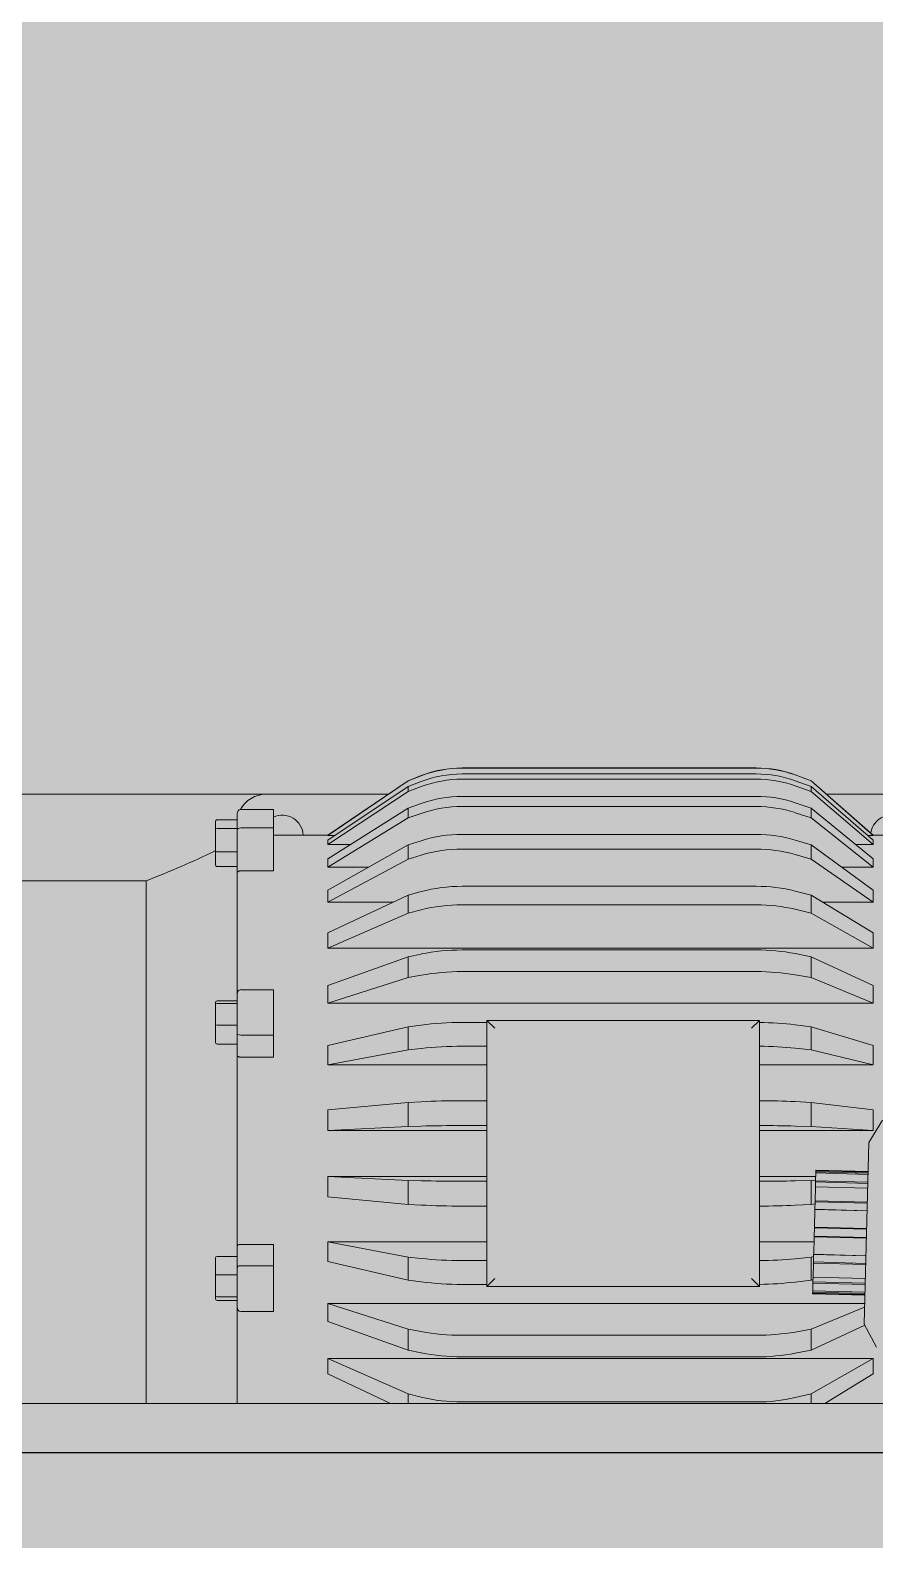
# Model space of a CAD drawing. Header units: centimetres. Extents: x 405564 to 502064, y 46284 to 60634.
# Drawn here: x 485385.75 to 485404.35, y 55966.15 to 55999.36 of the extents above; entities that cross this region are included whole.
import ezdxf

# ---------------------------------------------------------------- set-up
doc = ezdxf.new("R2010")
doc.units = ezdxf.units.CM
doc.layers.get('0').update_dxf_attribs({"color": 8, "lineweight": 9})
doc.layers.add('0-KRCN-MİMARİ-220526', color=8, linetype='Continuous', lineweight=9)
doc.layers.add('Visible (ISO)', color=8, linetype='Continuous', lineweight=18)
doc.layers.add('AS_NOT_MIMARI', color=8, linetype='Continuous')
doc.layers.add('AS_TAV', color=8, linetype='Continuous')

# ---------------------------------------------------------------- blocks, each defined once
blk = doc.blocks.new('A$Cdfb98813')
h = blk.add_hatch()
h.set_pattern_fill('ANGLE', color=256)
h.set_pattern_definition([(0, (-482318.783, -59032.118), (0, 6.985), [5.08, -1.905]), (90, (-482318.783, -59032.118), (-6.985, 4e-16), [5.08, -1.905])])
h.paths.add_polyline_path([(2235.139, -683), (325.139, -683), (325.139, -933.015), (2235.139, -933.015)])
h.paths.add_polyline_path([(800, -700), (900, -700), (900, -800), (800, -800)], flags=16)
h.paths.add_polyline_path([(1700, -700), (1800, -700), (1800, -800), (1700, -800)], flags=16)
at = {"layer": 'AS_TAV'}
blk.add_lwpolyline([(1253.081, -800), (1880, -800), (1880, -864.5), (1253.081, -864.5)], close=True, dxfattribs=at)
at = {"layer": 'Visible (ISO)'}
for p, q in [((1551.994, -849.435), (1545.52, -849.435)), ((1551.994, -849.439), (1545.52, -849.439)), ((1542.564, -850.915), (1544.329, -849.715)), ((1544.329, -849.719), (1542.564, -850.918)), ((1544.329, -849.715), (1544.62, -849.602)), ((1544.62, -849.607), (1544.329, -849.719)), ((1544.329, -849.719), (1544.329, -849.715)), ((1544.62, -849.732), (1544.329, -849.843)), ((1551.994, -849.567), (1545.52, -849.567)), ((1551.994, -849.681), (1545.52, -849.681)), ((1553.204, -849.715), (1552.848, -849.585)), ((1553.204, -849.719), (1552.848, -849.589)), ((1553.204, -849.843), (1552.848, -849.715)), ((1553.204, -849.719), (1553.204, -849.715)), ((1554.564, -850.915), (1553.204, -849.715)), ((1554.564, -850.918), (1553.204, -849.719)), ((1506.946, -850.015), (1541.199, -850.015)), ((1543.888, -850.015), (1541.199, -850.015)), ((1544.329, -849.843), (1542.564, -851.024)), ((1544.329, -849.953), (1542.564, -851.118)), ((1544.329, -849.953), (1544.329, -849.843)), ((1544.62, -849.844), (1544.329, -849.953)), ((1551.994, -850.06), (1545.52, -850.06)), ((1553.204, -849.953), (1552.848, -849.827)), ((1553.204, -849.953), (1553.204, -849.843)), ((1554.564, -851.024), (1553.204, -849.843)), ((1554.564, -851.118), (1553.204, -849.953)), ((1555.064, -850.015), (1553.544, -850.015)), ((1541.364, -850.348), (1540.644, -850.348)), ((1541.364, -850.348), (1541.364, -850.754)), ((1544.329, -850.319), (1542.564, -851.431)), ((1544.62, -850.215), (1544.329, -850.319)), ((1544.329, -850.535), (1544.329, -850.319)), ((1544.62, -850.434), (1544.329, -850.535)), ((1551.994, -850.283), (1545.52, -850.283)), ((1553.204, -850.319), (1552.848, -850.199)), ((1553.204, -850.535), (1552.848, -850.419)), ((1553.204, -850.535), (1553.204, -850.319)), ((1554.564, -851.431), (1553.204, -850.319)), ((1540.087, -850.62), (1540.087, -850.792)), ((1540.125, -850.576), (1540.564, -850.576)), ((1540.125, -850.765), (1540.564, -850.765)), ((1540.564, -850.449), (1540.564, -850.802)), ((1541.364, -850.754), (1540.644, -850.754)), ((1541.364, -851.699), (1541.364, -850.754)), ((1544.329, -850.535), (1542.564, -851.615)), ((1554.564, -851.615), (1553.204, -850.535)), ((1540.087, -850.792), (1540.087, -851.263)), ((1540.564, -850.802), (1540.564, -851.741)), ((1541.364, -850.915), (1542.564, -850.915)), ((1542.564, -850.915), (1542.564, -850.918)), ((1542.722, -850.918), (1542.564, -850.918)), ((1542.564, -851.024), (1542.564, -851.118)), ((1544.62, -851.035), (1544.329, -851.128)), ((1551.994, -850.896), (1545.52, -850.896)), ((1553.204, -851.128), (1552.848, -851.021)), ((1554.564, -850.918), (1554.443, -850.918)), ((1554.564, -850.918), (1554.564, -850.915)), ((1554.564, -850.915), (1555.064, -850.915)), ((1554.564, -851.118), (1554.564, -851.024)), ((1540.087, -851.263), (1540.087, -851.56)), ((1540.125, -851.278), (1540.564, -851.278)), ((1543.061, -851.118), (1542.564, -851.118)), ((1544.329, -851.128), (1542.564, -852.121)), ((1542.564, -851.431), (1542.564, -851.615)), ((1544.329, -851.44), (1544.329, -851.128)), ((1544.62, -851.352), (1544.329, -851.44)), ((1551.994, -851.219), (1545.52, -851.219)), ((1553.204, -851.44), (1552.848, -851.338)), ((1553.204, -851.44), (1553.204, -851.128)), ((1554.564, -852.121), (1553.204, -851.128)), ((1554.564, -851.118), (1554.182, -851.118)), ((1554.564, -851.615), (1554.564, -851.431)), ((1540.125, -851.604), (1540.564, -851.604)), ((1540.564, -854.409), (1540.564, -851.741)), ((1541.364, -851.699), (1540.644, -851.699)), ((1544.329, -851.44), (1542.564, -852.388)), ((1543.463, -851.615), (1542.564, -851.615)), ((1554.564, -852.388), (1553.204, -851.44)), ((1554.564, -851.615), (1553.871, -851.615)), ((1530.564, -851.915), (1538.564, -851.915)), ((1538.564, -863.415), (1538.564, -851.915)), ((1538.564, -863.415), (1538.564, -851.915)), ((1551.994, -852.039), (1545.52, -852.039)), ((1542.564, -852.121), (1542.564, -852.388)), ((1544.329, -852.233), (1542.564, -853.065)), ((1544.001, -852.388), (1542.564, -852.388)), ((1544.62, -852.155), (1544.329, -852.233)), ((1544.329, -852.628), (1544.329, -852.233)), ((1553.204, -852.233), (1552.848, -852.144)), ((1553.204, -852.628), (1553.204, -852.233)), ((1554.564, -853.065), (1553.204, -852.233)), ((1554.564, -852.388), (1553.457, -852.388)), ((1554.564, -852.388), (1554.564, -852.121)), ((1544.329, -852.628), (1542.564, -853.401)), ((1544.62, -852.555), (1544.329, -852.628)), ((1551.994, -852.447), (1545.52, -852.447)), ((1553.204, -852.628), (1552.848, -852.544)), ((1554.564, -853.401), (1553.204, -852.628)), ((1542.564, -853.065), (1542.564, -853.401)), ((1554.564, -853.401), (1554.564, -853.065)), ((1554.564, -853.401), (1542.564, -853.401)), ((1544.329, -853.587), (1542.564, -854.22)), ((1544.62, -853.528), (1544.329, -853.587)), ((1544.329, -854.047), (1544.329, -853.587)), ((1551.994, -853.439), (1545.52, -853.439)), ((1553.204, -853.587), (1552.848, -853.518)), ((1553.204, -854.047), (1553.204, -853.587)), ((1554.564, -854.22), (1553.204, -853.587)), ((1544.329, -854.047), (1542.564, -854.613)), ((1544.62, -853.994), (1544.329, -854.047)), ((1551.994, -853.915), (1545.52, -853.915)), ((1553.204, -854.047), (1552.848, -853.986)), ((1554.564, -854.613), (1553.204, -854.047)), ((1540.564, -854.409), (1540.564, -855.276)), ((1541.364, -854.313), (1540.644, -854.313)), ((1541.364, -854.313), (1541.364, -855.311)), ((1542.564, -854.22), (1542.564, -854.613)), ((1554.564, -854.613), (1554.564, -854.22)), ((1540.087, -854.598), (1540.087, -854.65)), ((1540.087, -854.65), (1540.087, -855.085)), ((1540.125, -854.557), (1540.564, -854.557)), ((1540.125, -854.614), (1540.564, -854.614)), ((1554.564, -854.613), (1542.564, -854.613)), ((1540.087, -855.085), (1540.087, -855.469)), ((1546.064, -855.034), (1545.52, -855.034)), ((1546.064, -860.84), (1546.064, -854.989)), ((1546.064, -854.989), (1546.238, -855.162)), ((1546.064, -854.989), (1552.064, -854.989)), ((1552.064, -854.989), (1551.891, -855.162)), ((1552.064, -854.989), (1552.064, -860.84)), ((1553.204, -855.129), (1552.848, -855.085)), ((1540.125, -855.09), (1540.564, -855.09)), ((1540.564, -855.276), (1540.564, -855.759)), ((1541.364, -855.311), (1540.644, -855.311)), ((1541.364, -855.796), (1541.364, -855.311)), ((1544.329, -855.129), (1542.564, -855.537)), ((1544.62, -855.091), (1544.329, -855.129)), ((1544.329, -855.634), (1544.329, -855.129)), ((1554.564, -855.537), (1553.204, -855.129)), ((1553.204, -855.634), (1553.204, -855.129)), ((1540.125, -855.509), (1540.564, -855.509)), ((1542.564, -855.537), (1542.564, -855.968)), ((1544.329, -855.634), (1542.564, -855.968)), ((1544.62, -855.603), (1544.329, -855.634)), ((1546.064, -855.557), (1545.52, -855.557)), ((1553.204, -855.634), (1552.848, -855.598)), ((1554.564, -855.968), (1553.204, -855.634)), ((1554.564, -855.968), (1554.564, -855.537)), ((1540.564, -859.955), (1540.564, -855.759)), ((1541.364, -855.796), (1540.644, -855.796)), ((1546.064, -855.968), (1542.564, -855.968)), ((1554.564, -855.968), (1552.064, -855.968)), ((1544.329, -856.794), (1542.564, -856.958)), ((1542.564, -856.958), (1542.564, -857.409)), ((1544.62, -856.778), (1544.329, -856.794)), ((1544.329, -857.322), (1544.329, -856.794)), ((1546.064, -856.755), (1545.52, -856.755)), ((1553.204, -856.794), (1552.848, -856.776)), ((1554.564, -856.958), (1553.204, -856.794)), ((1553.204, -857.322), (1553.204, -856.794)), ((1554.564, -857.409), (1554.564, -856.958)), ((1544.329, -857.322), (1542.564, -857.409)), ((1546.064, -857.409), (1542.564, -857.409)), ((1544.62, -857.314), (1544.329, -857.322)), ((1546.064, -857.302), (1545.52, -857.302)), ((1554.564, -857.409), (1552.064, -857.409)), ((1553.204, -857.322), (1552.848, -857.313)), ((1554.564, -857.409), (1553.204, -857.322)), ((1554.472, -857.673), (1554.774, -857.181)), ((1554.472, -857.673), (1554.368, -861.672)), ((1553.3, -858.516), (1553.305, -858.345)), ((1553.306, -858.297), (1553.305, -858.321)), ((1553.305, -858.321), (1553.305, -858.345)), ((1553.305, -858.321), (1554.455, -858.351)), ((1553.305, -858.345), (1554.454, -858.375)), ((1553.306, -858.297), (1553.306, -858.283)), ((1553.306, -858.283), (1554.456, -858.313)), ((1554.455, -858.327), (1553.306, -858.297)), ((1546.064, -858.42), (1542.564, -858.42)), ((1542.564, -858.42), (1542.564, -858.871)), ((1544.329, -858.507), (1542.564, -858.42)), ((1544.329, -859.035), (1544.329, -858.507)), ((1544.62, -858.515), (1544.329, -858.507)), ((1546.064, -858.527), (1545.52, -858.527)), ((1553.303, -858.42), (1552.064, -858.42)), ((1553.204, -858.507), (1552.848, -858.516)), ((1553.3, -858.501), (1553.204, -858.507)), ((1553.204, -859.035), (1553.204, -858.507)), ((1553.288, -858.958), (1553.297, -858.65)), ((1553.299, -858.543), (1553.297, -858.65)), ((1553.297, -858.65), (1554.446, -858.68)), ((1553.3, -858.516), (1553.299, -858.543)), ((1553.299, -858.543), (1554.449, -858.573)), ((1554.45, -858.546), (1553.3, -858.516)), ((1544.329, -859.035), (1542.564, -858.871)), ((1544.62, -859.051), (1544.329, -859.035)), ((1553.204, -859.035), (1552.848, -859.053)), ((1553.287, -859.025), (1553.204, -859.035)), ((1553.288, -858.982), (1553.284, -859.144)), ((1553.288, -858.958), (1553.288, -858.982)), ((1554.438, -858.988), (1553.288, -858.958)), ((1553.288, -858.982), (1554.437, -859.012)), ((1546.064, -859.074), (1545.52, -859.074)), ((1553.273, -859.535), (1553.283, -859.151)), ((1553.284, -859.144), (1553.283, -859.151)), ((1553.283, -859.151), (1554.433, -859.181)), ((1553.284, -859.144), (1554.433, -859.174)), ((1553.273, -859.552), (1553.268, -859.732)), ((1553.268, -859.732), (1553.268, -859.75)), ((1553.268, -859.732), (1554.418, -859.762)), ((1553.273, -859.535), (1553.273, -859.552)), ((1554.423, -859.565), (1553.273, -859.535)), ((1553.273, -859.552), (1554.422, -859.582)), ((1540.564, -859.955), (1540.564, -860.423)), ((1541.364, -859.916), (1540.644, -859.916)), ((1541.364, -859.916), (1541.364, -860.387)), ((1546.064, -859.861), (1542.564, -859.861)), ((1544.329, -860.195), (1542.564, -859.861)), ((1542.564, -859.861), (1542.564, -860.292)), ((1553.265, -859.861), (1552.064, -859.861)), ((1553.258, -860.134), (1553.268, -859.75)), ((1553.268, -859.75), (1554.417, -859.78)), ((1540.087, -860.221), (1540.087, -860.592)), ((1540.125, -860.18), (1540.564, -860.18)), ((1541.364, -860.387), (1540.644, -860.387)), ((1541.364, -860.387), (1541.364, -861.392)), ((1544.329, -860.7), (1542.564, -860.292)), ((1544.62, -860.226), (1544.329, -860.195)), ((1544.329, -860.7), (1544.329, -860.195)), ((1546.064, -860.272), (1545.52, -860.272)), ((1553.204, -860.195), (1552.848, -860.231)), ((1553.256, -860.182), (1553.204, -860.195)), ((1553.204, -860.7), (1553.204, -860.195)), ((1553.245, -860.635), (1553.253, -860.327)), ((1553.257, -860.14), (1553.253, -860.302)), ((1553.253, -860.302), (1553.253, -860.327)), ((1553.253, -860.302), (1554.403, -860.333)), ((1553.253, -860.327), (1554.402, -860.357)), ((1553.258, -860.134), (1553.257, -860.14)), ((1553.257, -860.14), (1554.407, -860.17)), ((1554.407, -860.164), (1553.258, -860.134)), ((1540.087, -860.592), (1540.087, -861.035)), ((1540.125, -860.585), (1540.564, -860.585)), ((1540.564, -860.423), (1540.564, -861.296)), ((1544.62, -860.738), (1544.329, -860.7)), ((1546.064, -860.84), (1546.238, -860.667)), ((1552.064, -860.84), (1551.891, -860.667)), ((1553.204, -860.7), (1552.848, -860.744)), ((1553.243, -860.688), (1553.204, -860.7)), ((1553.245, -860.635), (1553.242, -860.742)), ((1554.394, -860.665), (1553.245, -860.635)), ((1540.087, -861.035), (1540.087, -861.107)), ((1546.064, -860.795), (1545.52, -860.795)), ((1552.064, -860.84), (1546.064, -860.84)), ((1553.236, -860.963), (1553.235, -860.988)), ((1553.235, -861.002), (1553.235, -860.988)), ((1553.235, -860.988), (1554.385, -861.018)), ((1553.235, -861.002), (1554.385, -861.032)), ((1553.237, -860.94), (1553.236, -860.963)), ((1553.236, -860.963), (1554.386, -860.994)), ((1553.237, -860.94), (1553.241, -860.769)), ((1554.386, -860.97), (1553.237, -860.94)), ((1553.242, -860.742), (1553.241, -860.769)), ((1553.241, -860.769), (1554.391, -860.799)), ((1553.242, -860.742), (1554.391, -860.772)), ((1540.125, -861.07), (1540.564, -861.07)), ((1540.125, -861.148), (1540.564, -861.148)), ((1540.564, -863.415), (1540.564, -861.296)), ((1541.364, -861.392), (1540.644, -861.392)), ((1554.38, -861.216), (1542.564, -861.216)), ((1542.564, -861.216), (1542.564, -861.609)), ((1544.329, -861.782), (1542.564, -861.216)), ((1554.378, -861.294), (1553.204, -861.782)), ((1544.329, -862.242), (1542.564, -861.609)), ((1554.38, -861.695), (1553.204, -862.242)), ((1554.368, -861.672), (1554.643, -862.179)), ((1544.329, -862.242), (1544.329, -861.782)), ((1544.62, -861.835), (1544.329, -861.782)), ((1551.994, -861.914), (1545.52, -861.914)), ((1553.204, -861.782), (1552.848, -861.843)), ((1553.204, -862.242), (1553.204, -861.782)), ((1544.62, -862.302), (1544.329, -862.242)), ((1551.994, -862.39), (1545.52, -862.39)), ((1553.204, -862.242), (1552.848, -862.311)), ((1554.564, -862.428), (1542.564, -862.428)), ((1542.564, -862.428), (1542.564, -862.764)), ((1544.329, -863.201), (1542.564, -862.428)), ((1554.564, -862.428), (1553.204, -863.201)), ((1554.564, -862.764), (1554.564, -862.428)), ((1543.944, -863.415), (1542.564, -862.764)), ((1554.564, -862.764), (1553.501, -863.415)), ((1544.329, -863.415), (1544.329, -863.201)), ((1544.62, -863.274), (1544.329, -863.201)), ((1551.994, -863.382), (1545.52, -863.382)), ((1553.204, -863.201), (1552.848, -863.285)), ((1553.204, -863.415), (1553.204, -863.201)), ((1572.048, -863.415), (1409.528, -863.415))]:
    blk.add_line(p, q, dxfattribs=at)
for centre, radius, start, end in [((1545.52, -851.935), 2.5, 90, 111.1126), ((1551.994, -851.935), 2.5, 70.0148, 90), ((1541.199, -850.65), 0.635, 90, 151.6994), ((1541.564, -850.93), 0.455, 1.8906, 116.0968), ((1554.964, -850.93), 0.455, 77.2942, 172.4501)]:
    blk.add_arc(centre, radius, start, end, dxfattribs=at)
at = {"layer": 'Visible (ISO)', "extrusion": (0, 0, -1)}
for centre, major_axis, ratio, start_param, end_param in [((1545.52, -851.938), (-2.5, 0), 0.999476, 1.202312, 1.570796), ((1551.994, -851.938), (-2.5, 0), 0.999476, 1.570796, 1.919603), ((1545.52, -852.028), (-2.5, 0), 0.984367, 1.202312, 1.570796), ((1545.52, -852.109), (-2.5, 0), 0.970903, 1.202312, 1.570796), ((1551.994, -852.028), (-2.5, 0), 0.984367, 1.570796, 1.919603), ((1551.994, -852.109), (-2.5, 0), 0.970903, 1.570796, 1.919603), ((1545.52, -852.376), (-2.5, 0), 0.926236, 1.202312, 1.570796), ((1551.994, -852.376), (-2.5, 0), 0.926236, 1.570796, 1.919603), ((1540.644, -850.449), (0, 0.101), 0.793547, 4.712389, 6.283185), ((1545.52, -852.533), (-2.5, 0), 0.899896, 1.202312, 1.570796), ((1551.994, -852.533), (-2.5, 0), 0.899896, 1.570796, 1.919603), ((1540.125, -850.62), (0, 0.0435), 0.876163, 4.712389, 6.283185), ((1540.125, -850.792), (-0.0381, 0), 0.722351, 0, 1.570796), ((1540.644, -850.802), (0.08, 0), 0.594203, 3.141593, 4.712389), ((1545.52, -852.965), (-2.5, 0), 0.827625, 1.202312, 1.570796), ((1551.994, -852.965), (-2.5, 0), 0.827625, 1.570796, 1.919603), ((1540.125, -851.263), (0.0381, 0), 0.418989, 1.570796, 3.141593), ((1545.52, -853.193), (-2.5, 0), 0.78956, 1.202312, 1.570796), ((1551.994, -853.193), (-2.5, 0), 0.78956, 1.570796, 1.919603), ((1540.125, -851.56), (0, -0.0435), 0.876163, 0, 1.570796), ((1545.52, -853.771), (-2.5, 0), 0.692843, 1.202312, 1.570796), ((1551.994, -853.771), (-2.5, 0), 0.692843, 1.570796, 1.919603), ((1545.52, -854.059), (-2.5, 0), 0.644717, 1.202312, 1.570796), ((1551.994, -854.059), (-2.5, 0), 0.644717, 1.570796, 1.919603), ((1545.52, -854.758), (-2.5, 0), 0.527779, 1.202312, 1.570796), ((1551.994, -854.758), (-2.5, 0), 0.527779, 1.570796, 1.919603), ((1545.52, -855.094), (-2.5, 0), 0.471696, 1.202312, 1.570796), ((1551.994, -855.094), (-2.5, 0), 0.471696, 1.570796, 1.919603), ((1540.644, -854.409), (0, 0.0967), 0.827163, 4.712389, 6.283185), ((1540.125, -854.598), (0, 0.0403), 0.945968, 4.712389, 6.283185), ((1540.125, -854.65), (0.0381, 0), 0.930896, 3.141593, 4.712389), ((1540.125, -855.085), (-0.0381, 0), 0.126222, 4.712389, 6.283185), ((1545.52, -855.883), (-2.5, 0), 0.33965, 1.202312, 1.570796), ((1551.994, -855.883), (-2.5, 0), 0.33965, 1.599132, 1.919603), ((1540.644, -855.276), (0.08, 0), 0.427489, 1.570796, 3.141593), ((1540.125, -855.469), (0, -0.0403), 0.945968, 0, 1.570796), ((1545.52, -856.252), (-2.5, 0), 0.27806, 1.202312, 1.570796), ((1551.994, -856.252), (-2.5, 0), 0.27806, 1.599132, 1.919603), ((1545.52, -857.097), (-2.5, 0), 0.136676, 1.202312, 1.570796), ((1551.994, -857.097), (-2.5, 0), 0.136676, 1.599132, 1.919603), ((1545.52, -857.482), (-2.5, 0), 0.072271, 1.202312, 1.570796), ((1551.994, -857.482), (-2.5, 0), 0.072271, 1.599132, 1.919603), ((1545.52, -858.347), (-2.5, 0), 0.072271, 4.712389, 5.080874), ((1551.994, -858.347), (-2.5, 0), 0.072271, 4.363582, 4.684054), ((1545.52, -858.732), (-2.5, 0), 0.136676, 4.712389, 5.080874), ((1551.994, -858.732), (-2.5, 0), 0.136676, 4.363582, 4.684054), ((1540.125, -860.221), (0, 0.041), 0.929366, 4.712389, 6.283185), ((1540.644, -860.423), (0.08, 0), 0.44955, 3.141593, 4.712389), ((1545.52, -859.577), (-2.5, 0), 0.27806, 4.712389, 5.080874), ((1551.994, -859.577), (-2.5, 0), 0.27806, 4.363582, 4.684054), ((1540.125, -860.592), (0.0381, 0), 0.175146, 3.141593, 4.712389), ((1540.125, -861.035), (-0.0381, 0), 0.900856, 4.712389, 6.283185), ((1545.52, -859.946), (-2.5, 0), 0.33965, 4.712389, 5.080874), ((1551.994, -859.946), (-2.5, 0), 0.33965, 4.363582, 4.684054), ((1540.125, -861.107), (0, -0.041), 0.929366, 0, 1.570796), ((1540.644, -861.296), (0, -0.0959), 0.834193, 0, 1.570796), ((1545.52, -860.735), (-2.5, 0), 0.471696, 4.712389, 5.080874), ((1551.994, -860.735), (-2.5, 0), 0.471696, 4.363582, 4.712389), ((1545.52, -861.071), (-2.5, 0), 0.527779, 4.712389, 5.080874), ((1551.994, -861.071), (-2.5, 0), 0.527779, 4.363582, 4.712389), ((1545.52, -861.77), (-2.5, 0), 0.644717, 4.712389, 5.080874), ((1551.994, -861.77), (-2.5, 0), 0.644717, 4.363582, 4.712389)]:
    blk.add_ellipse(centre, major_axis=major_axis, ratio=ratio, start_param=start_param, end_param=end_param, dxfattribs=at)
at = {"layer": 'Visible (ISO)'}
blk.add_open_spline([(1540.087, -851.254), (1539.589, -851.496), (1539.082, -851.72), (1538.564, -851.915)], degree=3, dxfattribs=at)
for points, knots in [([(1540.644, -851.699), (1540.636, -851.699), (1540.628, -851.7), (1540.612, -851.702), (1540.604, -851.704), (1540.589, -851.71), (1540.583, -851.714), (1540.573, -851.721), (1540.57, -851.725), (1540.566, -851.732), (1540.564, -851.736), (1540.564, -851.74), (1540.564, -851.74), (1540.564, -851.741)], [0.1445042, 0.1445042, 0.1445042, 0.1445042, 0.169297, 0.169297, 0.1968272, 0.1968272, 0.2312173, 0.2312173, 0.2596497, 0.2596497, 0.2890083, 0.2890083, 0.2895245, 0.2895245, 0.2895245, 0.2895245]), ([(1540.644, -855.796), (1540.636, -855.796), (1540.628, -855.795), (1540.612, -855.793), (1540.604, -855.791), (1540.589, -855.786), (1540.583, -855.783), (1540.573, -855.776), (1540.57, -855.773), (1540.566, -855.766), (1540.564, -855.763), (1540.564, -855.759), (1540.564, -855.759), (1540.564, -855.759)], [0.1445042, 0.1445042, 0.1445042, 0.1445042, 0.169297, 0.169297, 0.1968272, 0.1968272, 0.2312173, 0.2312173, 0.2596497, 0.2596497, 0.2890083, 0.2890083, 0.2895245, 0.2895245, 0.2895245, 0.2895245]), ([(1540.644, -859.916), (1540.636, -859.916), (1540.628, -859.917), (1540.612, -859.919), (1540.604, -859.921), (1540.589, -859.926), (1540.583, -859.93), (1540.573, -859.937), (1540.57, -859.94), (1540.566, -859.948), (1540.564, -859.951), (1540.564, -859.955), (1540.564, -859.955), (1540.564, -859.955)], [-0.1445042, -0.1445042, -0.1445042, -0.1445042, -0.1197113, -0.1197113, -0.0921811, -0.0921811, -0.057791, -0.057791, -0.0293586, -0.0293586, 0, 0, 0.0005162, 0.0005162, 0.0005162, 0.0005162])]:
    blk.add_open_spline(points, degree=3, knots=knots, dxfattribs=at)
blk = doc.blocks.new('A$C6A10306C')
at = {"layer": 'AS_NOT_MIMARI'}
blk.add_blockref('A$Cdfb98813', (13285.68, -3801.454), dxfattribs=at)

msp = doc.modelspace()

# ---------------------------------------------------------------- block references
at = {"layer": '0-KRCN-MİMARİ-220526'}
msp.add_blockref('A$C6A10306C', (470564.066, 60634.016), dxfattribs=at)

doc.saveas('drawing.dxf')
